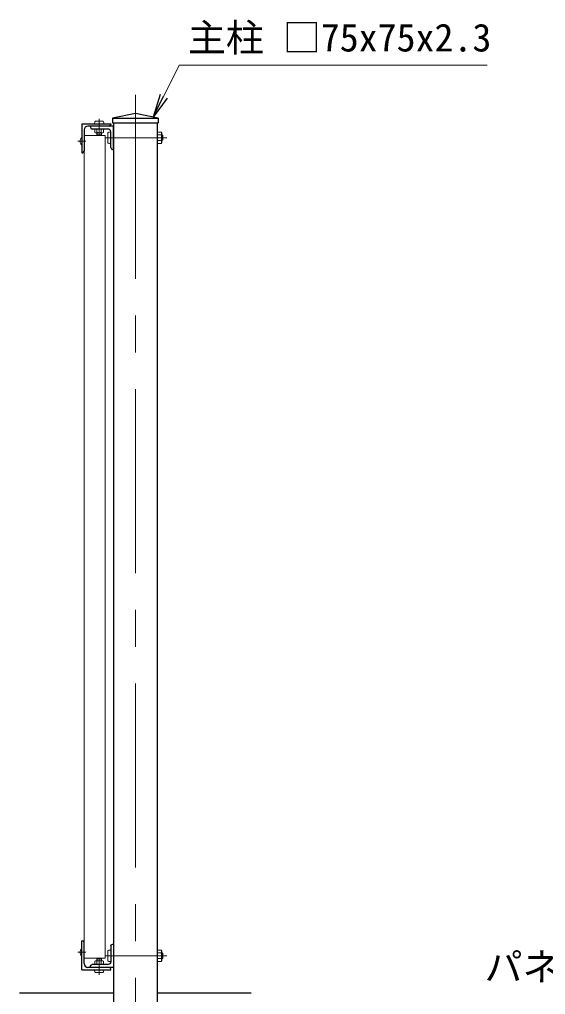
# Model space of a CAD drawing. Units: millimetres, scale not verified. Extents: x -4200 to 4200, y -2970 to 2970.
# Drawn here: x -169 to 739, y 240 to 1923 of the extents above; entities that cross this region are included whole.
import ezdxf
from ezdxf.enums import TextEntityAlignment as Align

# ---------------------------------------------------------------- set-up
doc = ezdxf.new("R2010")
doc.units = ezdxf.units.MM
doc.header["$LTSCALE"] = 10
doc.linetypes.add('DASHED', pattern=[7.5, 6, -1.5])
doc.linetypes.add('USER1', pattern=[50.8, 31.75, -6.35, 6.35, -6.35])
for name, color, linetype, lineweight in [('0-0_D-BMK', 2, 'USER1', 13), ('0-1_D-STR4', 7, 'Continuous', 25), ('0-2_D-STR1', 1, 'Continuous', 25), ('0-3_D-STR3', 3, 'Continuous', 13), ('0-4_D-STR2', 7, 'DASHED', 13), ('0-5_0', 7, 'Continuous', 25), ('0-9_D-STR-TXT', 7, 'Continuous', 13)]:
    doc.layers.add(name, color=color, linetype=linetype, lineweight=lineweight)
doc.styles.add('ＭＳ ゴシック', font='')
doc.styles.get('ＭＳ ゴシック').set_extended_font_data('MS Gothic')

# ---------------------------------------------------------------- blocks, each defined once
blk = doc.blocks.new('L40x5')
at = {"layer": '0-5_0'}
for p, q in [((-153.11, 166.89), (-153.11, -108.11)), ((-108.11, -153.11), (166.89, -153.11))]:
    blk.add_line(p, q, dxfattribs=at)
blk.add_lwpolyline([(-183.11, 196.89), (-203.11, 196.89), (-203.11, -203.11), (196.89, -203.11), (196.89, -183.11)], dxfattribs=at)
for centre, radius, start, end in [((-183.11, 166.89), 30, 0, 90), ((-108.11, -108.11), 45, 180, 270), ((166.89, -183.11), 30, 0, 90)]:
    blk.add_arc(centre, radius, start, end, dxfattribs=at)
blk = doc.blocks.new('_Open')
at = {"layer": '0-5_0'}
blk.add_line((-10, 1.667), (0, 0), dxfattribs=at)
blk.add_lwpolyline([(-10, -1.667), (0, 0), (-10, 0)], dxfattribs=at)

msp = doc.modelspace()

# ---------------------------------------------------------------- linework, layer by layer
at = {"layer": '0-0_D-BMK'}
for p, q in [((31.23, 1793.04), (31.23, -106.96)), ((-31.27, 1723.04), (-31.27, 1751.87)), ((-20.67, 1719.04), (85.61, 1719.04)), ((-68.18, 1713.04), (-54.49, 1713.04)), ((-68.18, 313.04), (-54.49, 313.04)), ((-31.27, 303.04), (-31.27, 274.21)), ((-20.67, 307.04), (85.61, 307.04))]:
    msp.add_line(p, q, dxfattribs=at)
at = {"layer": '0-1_D-STR4'}
for p, q in [((-168.77, 243.04), (-6.27, 243.04)), ((68.73, 243.04), (231.23, 243.04))]:
    msp.add_line(p, q, dxfattribs=at)
at = {"layer": '0-2_D-STR1'}
for p, q in [((-8.27, 1753.04), (70.73, 1753.04)), ((70.73, 1753.04), (70.73, 1745.04)), ((-61.27, 1743.04), (-61.27, 1693.04)), ((-61.27, 1743.04), (-11.27, 1743.04)), ((-14.27, 1739.04), (-50.77, 1739.04)), ((-11.27, 1743.04), (-11.27, 1742.04)), ((-6.27, 1745.04), (-6.27, -56.96)), ((68.73, 1745.04), (68.73, -56.96)), ((-57.27, 1732.54), (-57.27, 1696.04)), ((-61.27, 1693.04), (-60.27, 1693.04)), ((-61.27, 283.04), (-61.27, 333.04)), ((-61.27, 333.04), (-60.27, 333.04)), ((-57.27, 293.54), (-57.27, 330.04)), ((-14.27, 287.04), (-50.77, 287.04)), ((-61.27, 283.04), (-11.27, 283.04)), ((-11.27, 283.04), (-11.27, 284.04))]:
    msp.add_line(p, q, dxfattribs=at)
msp.add_lwpolyline([(70.73, 1753.04), (31.23, 1761.04), (-8.27, 1753.04), (-8.27, 1745.04), (70.73, 1745.04)], dxfattribs=at)
for centre, radius, start, end in [((-50.77, 1732.54), 6.5, 90, 180), ((-14.27, 1742.04), 3, 270, 0), ((-60.27, 1696.04), 3, 270, 0), ((-60.27, 330.04), 3, 0, 90), ((-50.77, 293.54), 6.5, 180, 270), ((-14.27, 284.04), 3, 0, 90)]:
    msp.add_arc(centre, radius, start, end, dxfattribs=at)
at = {"layer": '0-3_D-STR3'}
for p, q in [((-23.27, 1743.04), (-39.27, 1743.04)), ((-38.77, 1734.04), (-23.76, 1734.04)), ((-24.77, 1747.84), (-37.77, 1747.84)), ((-35.02, 1734.04), (-35.02, 1728.26)), ((-27.51, 1734.04), (-27.51, 1728.26)), ((-61.67, 1719.04), (-61.27, 1719.04)), ((-61.27, 1719.04), (-61.27, 1707.04)), ((-37.52, 1727.54), (-25.02, 1727.54)), ((-35.27, 1727.54), (-35.27, 1724.24)), ((-34.52, 1727.54), (-34.52, 1723.49)), ((-28.47, 1723.04), (-34.07, 1723.04)), ((-27.27, 1724.24), (-28.47, 1723.04)), ((-28.02, 1727.54), (-28.02, 1723.49)), ((-27.27, 1727.54), (-27.27, 1724.24)), ((-16.27, 1727.54), (-16.27, 1710.54)), ((-11.27, 1729.04), (-11.27, 1709.04)), ((-11.27, 1728.85), (-11.27, 1709.22)), ((68.73, 1709.22), (68.73, 1728.85)), ((68.73, 1723.95), (75.83, 1723.95)), ((76.73, 1710.79), (76.73, 1727.29)), ((76.73, 1724.04), (77.23, 1724.04)), ((76.73, 1723.04), (78.73, 1723.04)), ((77.23, 1724.04), (77.23, 1714.04)), ((77.23, 1724.04), (78.73, 1723.04)), ((78.73, 1723.04), (78.73, 1715.04)), ((-61.67, 1707.04), (-61.27, 1707.04)), ((68.73, 1714.13), (75.83, 1714.13)), ((76.73, 1715.04), (78.73, 1715.04)), ((76.73, 1714.04), (77.23, 1714.04)), ((78.73, 1715.04), (77.23, 1714.04)), ((-61.67, 319.04), (-61.27, 319.04)), ((-61.67, 307.04), (-61.27, 307.04)), ((-61.27, 307.04), (-61.27, 319.04)), ((-27.27, 301.84), (-28.47, 303.04)), ((-16.27, 298.54), (-16.27, 315.54)), ((-11.27, 297.04), (-11.27, 317.04)), ((-11.27, 297.22), (-11.27, 316.85)), ((68.73, 316.85), (68.73, 297.22)), ((68.73, 311.95), (75.83, 311.95)), ((76.73, 315.29), (76.73, 298.79)), ((76.73, 312.04), (77.23, 312.04)), ((76.73, 311.04), (78.73, 311.04)), ((76.73, 303.04), (78.73, 303.04)), ((77.23, 302.04), (77.23, 312.04)), ((78.73, 311.04), (77.23, 312.04)), ((77.23, 302.04), (78.73, 303.04)), ((78.73, 303.04), (78.73, 311.04)), ((-38.77, 292.04), (-23.76, 292.04)), ((-37.52, 298.54), (-25.02, 298.54)), ((-35.27, 298.54), (-35.27, 301.84)), ((-35.02, 292.04), (-35.02, 297.81)), ((-34.52, 298.54), (-34.52, 302.59)), ((-28.02, 298.54), (-28.02, 302.59)), ((-27.51, 292.04), (-27.51, 297.81)), ((-27.27, 298.54), (-27.27, 301.84)), ((68.73, 302.13), (75.83, 302.13)), ((76.73, 302.04), (77.23, 302.04)), ((-23.27, 283.04), (-39.27, 283.04)), ((-24.77, 278.24), (-37.77, 278.24))]:
    msp.add_line(p, q, dxfattribs=at)
for points in [[(-38.77, 1734.04), (-38.77, 1728.26), (-37.52, 1727.54)], [(-23.76, 1734.04), (-23.76, 1728.26), (-25.02, 1727.54)], [(-27.27, 1724.24), (-35.27, 1724.24), (-34.07, 1723.04)], [(68.73, 1728.85), (75.83, 1728.85), (76.73, 1727.29)], [(68.73, 1709.22), (75.83, 1709.22), (76.73, 1710.79)], [(-27.27, 301.84), (-35.27, 301.84), (-34.07, 303.04)], [(68.73, 316.85), (75.83, 316.85), (76.73, 315.29)], [(-38.77, 292.04), (-38.77, 297.81), (-37.52, 298.54)], [(-23.76, 292.04), (-23.76, 297.81), (-25.02, 298.54)], [(68.73, 297.22), (75.83, 297.22), (76.73, 298.79)]]:
    msp.add_lwpolyline(points, dxfattribs=at)
for centre, radius, start, end in [((-56.04, 1713.04), 8.22, 133.14261, 226.85739), ((-36.9, 1731.01), 3.32, 235.61585, 304.38416), ((-31.27, 1740.1), 12.42, 252.4121, 287.5879), ((-25.64, 1731.01), 3.32, 235.61586, 304.38414), ((72.24, 1726.4), 4.34, 325.61587, 34.38413), ((60.35, 1719.04), 16.24, 342.41211, 17.58789), ((72.24, 1711.68), 4.34, 325.61587, 34.38413), ((-56.04, 313.04), 8.22, 133.14261, 226.85739), ((72.24, 314.4), 4.34, 325.61587, 34.38413), ((60.35, 307.04), 16.24, 342.41211, 17.58789), ((-36.9, 295.07), 3.32, 55.61584, 124.38415), ((-31.27, 285.98), 12.42, 72.4121, 107.5879), ((-25.64, 295.07), 3.32, 55.61586, 124.38414), ((72.24, 299.68), 4.34, 325.61587, 34.38413)]:
    msp.add_arc(centre, radius, start, end, dxfattribs=at)
for centre, major_axis, ratio, start_param, end_param in [((-37.77, 1743.04), (0, -4.8), 0.3125, 3.1415927, 4.712389), ((-24.77, 1743.04), (0, -4.8), 0.3125, 1.5707963, 3.1415927), ((-11.27, 1727.54), (-5, 0), 0.3, 4.712389, 6.2831853), ((-11.27, 1710.54), (-5, 0), 0.3, 6.2831853, 7.8539816), ((-11.27, 315.54), (-5, 0), 0.3, 4.712389, 6.2831853), ((-11.27, 298.54), (-5, 0), 0.3, 6.2831853, 7.8539816), ((-37.77, 283.04), (0, 4.8), 0.3125, 1.5707963, 3.1415927), ((-24.77, 283.04), (0, 4.8), 0.3125, 3.1415927, 4.712389)]:
    msp.add_ellipse(centre, major_axis=major_axis, ratio=ratio, start_param=start_param, end_param=end_param, dxfattribs=at)
at = {"layer": '0-4_D-STR2', "linetype": 'Continuous'}
for p, q in [((-57.27, 1723.04), (-57.27, 303.04)), ((-57.27, 1723.04), (-20.67, 1723.04)), ((-20.67, 1723.04), (-20.67, 303.04)), ((-57.27, 303.04), (-20.67, 303.04))]:
    msp.add_line(p, q, dxfattribs=at)
at = {"layer": '0-9_D-STR-TXT'}
msp.add_lwpolyline([(638.52, 1844.08), (106.59, 1844.08), (63.12, 1756.55)], dxfattribs=at)

# ---------------------------------------------------------------- block references
at = {"layer": '0-3_D-STR3', "xscale": 0.1, "yscale": 0.1, "rotation": 180}
msp.add_blockref('L40x5', (-26.58, 1718.73), dxfattribs=at)
at = {"layer": '0-3_D-STR3', "xscale": -0.1, "yscale": 0.1}
msp.add_blockref('L40x5', (-26.58, 307.35), dxfattribs=at)
at = {"layer": '0-9_D-STR-TXT', "xscale": 4, "yscale": 4, "rotation": 243.59136}
msp.add_blockref('_Open', (62.23, 1754.76), dxfattribs=at)

# ---------------------------------------------------------------- texts
at = {"layer": '0-9_D-STR-TXT', "style": 'ＭＳ ゴシック'}
for s, p in [('主柱 □75x75x2.3', (121.78, 1853.49)), ('パネルB.N（角根）', (634.01, 249.46))]:
    msp.add_text(s, height=48.09, dxfattribs=at).set_placement(p, align=Align.BOTTOM_LEFT)

doc.saveas('drawing.dxf')
